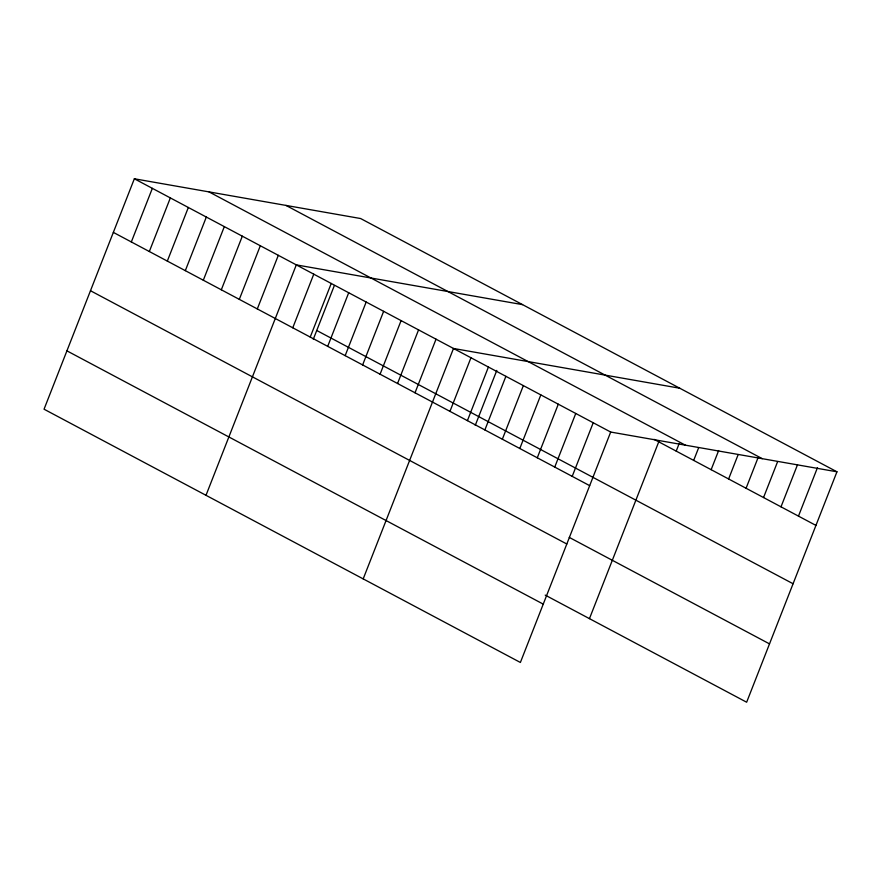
<?xml version="1.0" encoding="UTF-8"?>
<svg xmlns="http://www.w3.org/2000/svg" width="881" height="881" viewBox="0 0 881 881"><rect width="100%" height="100%" fill="white"/><g stroke="black" fill="none" stroke-linecap="round" stroke-linejoin="round"><path stroke-width="1.32" d="M836.95 471.798L360.615 218.532L134.353 178.777L44.05 409.202L520.385 662.468L610.687 432.042L836.95 471.798L746.648 702.223L545.207 595.115M131.335 241.956L152.347 188.347M149.329 251.526L170.341 197.917M167.324 261.084L188.336 207.476M185.318 270.654L206.33 217.045M203.313 280.224L224.325 226.615M221.318 289.794L242.319 236.185M239.313 299.364L260.313 245.755M257.307 308.934L278.308 255.325M206 495.309L296.302 264.884L522.565 304.639M292.767 327.787L313.768 274.178M310.233 337.071L331.234 283.462M313.306 339.251L334.362 285.51M327.699 346.354L348.7 292.745M345.165 355.649L366.166 302.04M362.631 364.932L383.631 311.323M380.085 374.216L401.097 320.607M397.551 383.499L418.563 329.89M415.017 392.794L436.029 339.185M363.192 578.894L453.495 348.469L679.758 388.224M449.949 411.361L470.961 357.752M467.415 420.644L488.426 367.036M475.255 425.369L496.796 370.405M484.88 429.939L505.892 376.33M502.346 439.223L523.358 385.614M519.812 448.506L540.824 394.897M537.278 457.801L558.29 404.192M554.744 467.084L575.756 413.475M572.21 476.368L593.221 422.759M589.455 618.649L658.746 441.833M676.212 451.116L679.218 443.451M693.677 460.4L698.688 447.636M711.143 469.683L718.654 450.543M728.609 478.978L738.113 454.717M746.075 488.261L758.078 457.624M763.541 497.545L777.549 461.809M781.007 506.828L797.514 464.716M798.472 516.123L817.48 467.613M285.951 205.405L762.285 458.682M209.017 191.893L685.352 445.169M654.098 439.355L815.938 525.406M134.353 178.777L610.687 432.042M316.742 330.485L793.076 583.751M113.341 232.386L589.675 485.651M569.247 537.388L769.509 643.879M90.479 290.73L566.813 544.006M66.912 350.847L543.247 604.124"/></g></svg>
